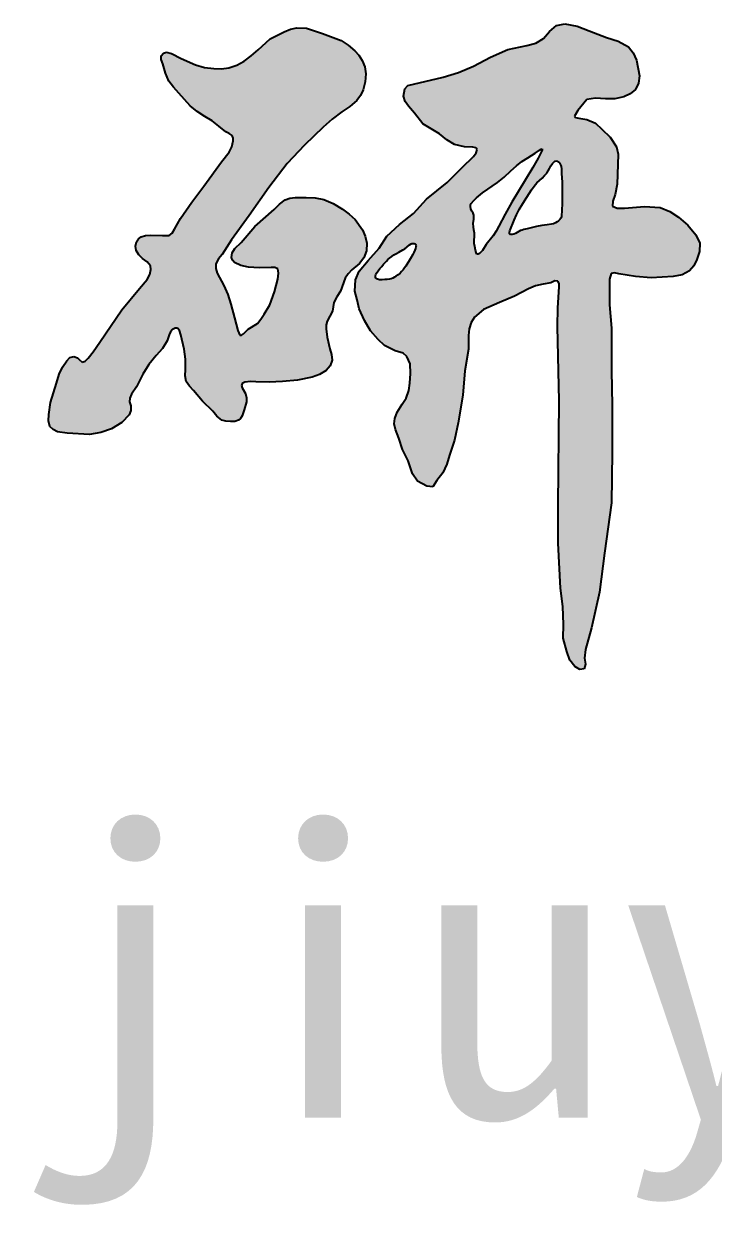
# Model space of a CAD drawing. Extents: x 8254 to 366479, y -216343 to -120021.
# Drawn here: x 168234 to 168735, y -148957 to -148095 of the extents above; entities that cross this region are included whole.
import ezdxf

# ---------------------------------------------------------------- set-up
doc = ezdxf.new("R2010")
doc.units = 0
doc.header["$LTSCALE"] = 500
doc.header["$MEASUREMENT"] = 0
doc.layers.get('0').update_dxf_attribs({"linetype": 'CONTINUOUS'})
doc.styles.add('宋体', font='SimSun.ttf', dxfattribs={"width": 0.8})

msp = doc.modelspace()

# ---------------------------------------------------------------- hatches: boundary and pattern name
h = msp.add_hatch(color=7)
h.paths.add_polyline_path([(168725.047, -148253.877), (168722.207, -148247.69), (168716.495, -148240.839), (168709.696, -148235.025), (168703.348, -148230.697), (168696.364, -148227.788), (168685.006, -148227.13), (168670.356, -148228.446), (168665.206, -148228.43), (168661.797, -148226.966), (168661.876, -148223.243), (168663.608, -148218.413), (168665.1, -148210.919), (168665.419, -148203.938), (168665.912, -148189.3), (168664.615, -148183.831), (168659.994, -148176.952), (168654.005, -148170.996), (168649.448, -148166.733), (168643.207, -148163.928), (168637.2, -148163.148), (168634.964, -148162.588), (168634.086, -148161.509), (168636.693, -148157.417), (168643.207, -148149.605), (168649.385, -148148.479), (168656.61, -148149.047), (168663.496, -148149.001), (168670.013, -148147.559), (168674.639, -148145.381), (168678.39, -148142.164), (168680.672, -148137.614), (168681.321, -148132.264), (168679.135, -148120.958), (168676.74, -148115.598), (168673.364, -148111.286), (168665.956, -148107.083), (168657.355, -148104.403), (168644.697, -148099.753), (168636.158, -148096.225), (168627.198, -148094.544), (168621.056, -148095.847), (168616.071, -148100.136), (168611.562, -148105.148), (168606.009, -148108.533), (168599.553, -148110.423), (168585.873, -148113.146), (168573.099, -148118.727), (168560.929, -148125.423), (168550.064, -148129.833), (168538.777, -148133.236), (168513.089, -148139.374), (168511.084, -148141.83), (168509.986, -148147.04), (168511.166, -148150.898), (168513.553, -148154.444), (168517.945, -148159.38), (168523.982, -148167.058), (168536.056, -148174.462), (168541.409, -148178.762), (168546.99, -148182.136), (168554.258, -148183.767), (168560.293, -148184.099), (168562.561, -148184.607), (168563.622, -148185.726), (168562.86, -148188.139), (168560.791, -148190.948), (168552.516, -148198.783), (168541.627, -148209.663), (168526.818, -148221.85), (168517.236, -148232.296), (168507.215, -148240.229), (168497.955, -148248.721), (168492.251, -148257.49), (168484.353, -148266.479), (168477.77, -148274.152), (168475.138, -148280.51), (168474.699, -148288.622), (168476.454, -148294.98), (168477.77, -148301.558), (168481.719, -148309.888), (168486.042, -148317.338), (168491.7, -148323.593), (168496.158, -148328.048), (168503.961, -148331.817), (168509.705, -148333.531), (168512.535, -148335.93), (168514.764, -148341.328), (168515.161, -148348.321), (168514.593, -148355.352), (168513.977, -148360.764), (168512.008, -148366.176), (168509.177, -148370.604), (168505.36, -148376.508), (168503.637, -148380.936), (168503.363, -148385.009), (168504.13, -148389.054), (168506.591, -148395.327), (168509.222, -148403.613), (168513.422, -148411.812), (168516.646, -148421.281), (168520.26, -148426.552), (168527.001, -148430.164), (168531.397, -148430.554), (168534.229, -148426.162), (168538.528, -148420.402), (168541.425, -148414.302), (168543.449, -148407.562), (168547.039, -148396.802), (168549.731, -148384.247), (168553.096, -148364.071), (168554.442, -148346.361), (168557.134, -148330.668), (168557.295, -148320.766), (168557.728, -148315.949), (168559.085, -148311.412), (168561.616, -148307.438), (168568.123, -148302.019), (168579.694, -148296.96), (168590.54, -148292.264), (168600.679, -148286.921), (168605.931, -148284.771), (168611.499, -148283.563), (168616.887, -148282.592), (168619.802, -148281.092), (168622.098, -148281.445), (168622.959, -148283.149), (168622.982, -148285.505), (168622.064, -148300.672), (168621.732, -148314.159), (168622.906, -148368.126), (168622.183, -148444.185), (168622.183, -148471.463), (168624.019, -148504.243), (168625.716, -148517.394), (168626.289, -148530.62), (168626.02, -148540.564), (168628.53, -148550.239), (168630.681, -148556.509), (168634.357, -148561.167), (168637.942, -148563.228), (168641.081, -148562.69), (168642.095, -148559.42), (168641.528, -148554.987), (168642.141, -148548.818), (168646.422, -148533.02), (168652.35, -148507.021), (168655.973, -148478.719), (168660.937, -148442.142), (168661.61, -148405.782), (168661.61, -148371.443), (168660.937, -148346.531), (168660.937, -148315.558), (168659.465, -148298.641), (168659.482, -148279.926), (168660.799, -148275.716), (168663.223, -148275.299), (168666.328, -148275.979), (168678.44, -148278.084), (168689.763, -148278.873), (168705.825, -148278.084), (168712.2, -148276.731), (168717.674, -148273.874), (168720.706, -148270.216), (168722.94, -148265.717), (168724.907, -148259.778)])
h.paths.add_polyline_path([(168624.194, -148235.649), (168623.518, -148236.697), (168622.624, -148237.616), (168621.573, -148238.399), (168620.428, -148239.036), (168618.923, -148239.634), (168617.377, -148240.045), (168614.213, -148240.542), (168610.332, -148241.025), (168606.492, -148241.671), (168599.712, -148243.365), (168597.31, -148243.905), (168596.136, -148244.241), (168595.004, -148244.682), (168591.425, -148246.752), (168590.19, -148247.285), (168588.789, -148247.505), (168587.801, -148247.387), (168587.093, -148246.94), (168586.97, -148245.958), (168587.282, -148244.87), (168590.404, -148237.028), (168592.144, -148233.186), (168594.062, -148229.438), (168596.731, -148224.891), (168599.523, -148220.405), (168602.913, -148215.03), (168604.776, -148212.461), (168606.868, -148210.055), (168610.639, -148206.55), (168612.454, -148204.789), (168614.025, -148202.904), (168615.044, -148201.259), (168615.969, -148199.522), (168616.957, -148197.734), (168618.168, -148195.941), (168619.617, -148194.362), (168621.052, -148193.927), (168622.383, -148194.755), (168623.172, -148195.561), (168624.063, -148196.865), (168624.493, -148198.171), (168624.757, -148199.861), (168624.76, -148203.28), (168625.136, -148209.491), (168625.191, -148213.156), (168625.136, -148216.83), (168625.136, -148223.981), (168624.948, -148230.756), (168624.825, -148233.296), (168624.608, -148234.513)], flags=16)
h.paths.add_polyline_path([(168588.753, -148223.986), (168583.867, -148232.678), (168579.149, -148241.488), (168577.216, -148245.031), (168575.005, -148248.451), (168570.109, -148254.661), (168567.284, -148258.989), (168565.163, -148261.211), (168564.135, -148261.843), (168563.13, -148261.805), (168562.741, -148260.614), (168562.387, -148258.801), (168561.726, -148256.321), (168561.257, -148254.096), (168561.375, -148251.606), (168561.634, -148249.015), (168561.509, -148246.597), (168561.136, -148244.212), (168560.776, -148241.829), (168560.693, -148239.418), (168561.067, -148236.453), (168561.187, -148234.995), (168561.069, -148233.584), (168560.519, -148232.003), (168559.734, -148230.453), (168559.004, -148228.869), (168558.621, -148227.185), (168558.709, -148225.99), (168559.186, -148224.927), (168561.01, -148222.767), (168563.03, -148220.778), (168567.473, -148217.211), (168578.207, -148209.872), (168583.189, -148205.83), (168588.001, -148201.403), (168591.944, -148197.688), (168595.91, -148194.441), (168600.372, -148191.733), (168605.703, -148188.419), (168608.698, -148186.284), (168609.881, -148185.57), (168610.6, -148185.407), (168610.667, -148186.194), (168610.017, -148187.815), (168607.775, -148191.994), (168603.82, -148198.957), (168598.358, -148208.178)], flags=16)
h.paths.add_polyline_path([(168518.744, -148257.594), (168518.267, -148258.871), (168517.506, -148260.591), (168516.735, -148262.1), (168515.129, -148264.846), (168511.691, -148270.371), (168510.741, -148271.78), (168509.744, -148273.138), (168508.674, -148274.419), (168507.506, -148275.598), (168506.067, -148276.776), (168504.516, -148277.838), (168503.415, -148278.509), (168502.278, -148279.107), (168501.102, -148279.593), (168499.883, -148279.929), (168498.245, -148280.127), (168496.596, -148280.228), (168494.615, -148280.409), (168493.607, -148280.445), (168492.149, -148280.351), (168490.682, -148279.878), (168489.72, -148278.868), (168489.751, -148276.899), (168490.468, -148275.598), (168492.948, -148272.265), (168494.224, -148270.626), (168495.55, -148269.027), (168497.631, -148266.777), (168498.735, -148265.713), (168499.883, -148264.696), (168501.469, -148263.436), (168503.126, -148262.269), (168504.843, -148261.195), (168506.609, -148260.216), (168509.608, -148258.68), (168511.061, -148257.815), (168512.438, -148256.781), (168514.438, -148254.965), (168515.783, -148254.105), (168516.772, -148253.943), (168518.286, -148254.068), (168519.025, -148254.923), (168519.136, -148256.023)], flags=16)
h.paths.add_polyline_path([(168453.84, -148313.08), (168454.556, -148310.302), (168458.544, -148303.199), (168459.377, -148296.863), (168461.542, -148292.671), (168464.279, -148288.634), (168467.808, -148279.229), (168469.849, -148275.969), (168472.514, -148273.155), (168478.004, -148268.648), (168481.142, -148264.534), (168483.131, -148259.299), (168483.495, -148253.757), (168482.319, -148248.827), (168480.162, -148244.157), (168475.063, -148236.711), (168470.629, -148232.642), (168465.651, -148229.07), (168459.073, -148224.954), (168452.122, -148222.016), (168445.91, -148220.976), (168439.377, -148220.644), (168431.351, -148220.572), (168427.55, -148221.119), (168424.083, -148222.408), (168420.02, -148225.502), (168416.239, -148229.265), (168402.122, -148241.61), (168392.155, -148253.384), (168387.557, -148257.748), (168385.725, -148260.802), (168385.259, -148264.18), (168385.968, -148266.229), (168387.328, -148267.932), (168392.001, -148270.075), (168397.595, -148271.3), (168405.335, -148271.607), (168413.917, -148271.377), (168416.705, -148271.385), (168418.744, -148272.296), (168419.307, -148275.542), (168418.813, -148279.861), (168416.467, -148288.992), (168413.009, -148298.493), (168408.81, -148305.281), (168406.583, -148309.06), (168403.995, -148312.191), (168397.326, -148316.262), (168393.936, -148319.501), (168392.464, -148320.574), (168391.275, -148320.582), (168389.794, -148317.126), (168387.417, -148307.894), (168384.63, -148298.15), (168382.444, -148291.095), (168379.656, -148284.428), (168374.879, -148275.479), (168373.86, -148272.065), (168373.884, -148268.718), (168375.701, -148265.248), (168378.403, -148262.028), (168385.22, -148251.41), (168398.052, -148233.78), (168412.287, -148213.344), (168425.687, -148195.884), (168438.098, -148182.688), (168451.781, -148169.65), (168458.319, -148163.85), (168465.305, -148158.52), (168471.102, -148154.698), (168476.235, -148150.259), (168478.761, -148146.575), (168480.655, -148142.437), (168482.313, -148136.774), (168482.801, -148130.954), (168482.033, -148125.879), (168480.149, -148121.113), (168477.702, -148117.451), (168474.72, -148114.173), (168469.961, -148110.068), (168464.682, -148106.751), (168451.355, -148101.645), (168439.731, -148097.739), (168432.516, -148097.439), (168427.897, -148098.572), (168423.415, -148100.343), (168413.329, -148105.552), (168404.49, -148113.365), (168399.58, -148117.738), (168394.291, -148121.632), (168388.988, -148124.557), (168383.298, -148126.502), (168377.903, -148127.186), (168372.419, -148127.068), (168365.688, -148126.18), (168359.16, -148124.463), (168348.735, -148119.82), (168341.709, -148116.196), (168338.113, -148115.157), (168335.779, -148115.995), (168334.212, -148117.779), (168334.22, -148120.561), (168335.371, -148123.573), (168337.389, -148130.282), (168339.623, -148136.32), (168342.983, -148140.674), (168346.968, -148144.817), (168355.085, -148154.087), (168360.238, -148158.22), (168365.908, -148161.813), (168371.148, -148165.051), (168375.958, -148168.765), (168380.984, -148173.014), (168383.555, -148174.185), (168385.622, -148175.718), (168386.302, -148177.502), (168386.395, -148179.581), (168385.458, -148183.864), (168383.434, -148187.685), (168377.891, -148194.645), (168365.135, -148212.413), (168356.378, -148224.134), (168348.227, -148236.004), (168343.932, -148243.667), (168342.197, -148246.424), (168339.944, -148248.265), (168335.037, -148248.265), (168326.14, -148247.958), (168322.807, -148248.206), (168319.698, -148249.184), (168317.726, -148250.736), (168316.324, -148252.863), (168315.618, -148255.917), (168316.017, -148258.994), (168317.805, -148262.196), (168320.619, -148264.817), (168324.079, -148267.295), (168326.447, -148270.335), (168326.754, -148272.787), (168325.938, -148276.649), (168323.998, -148280.165), (168318.472, -148286.581), (168305.588, -148302.214), (168289.594, -148325.706), (168284.726, -148332.761), (168281.074, -148337.14), (168278.917, -148339.325), (168276.692, -148340.059), (168274.501, -148338.113), (168273.284, -148336.896), (168270.643, -148336.049), (168267.928, -148336.653), (168265.738, -148339.086), (168262.63, -148343.856), (168260.139, -148348.816), (168258.191, -148355.384), (168253.809, -148369.493), (168252.592, -148378.25), (168252.315, -148382.748), (168253.323, -148386.764), (168255.699, -148389.145), (168258.922, -148390.656), (168265.981, -148391.629), (168282.048, -148392.602), (168290.316, -148391.27), (168298.115, -148388.467), (168305.661, -148383.845), (168310.807, -148378.353), (168312.226, -148375.182), (168312.234, -148371.925), (168311.246, -148369.048), (168311.332, -148366.252), (168312.56, -148363.503), (168316.269, -148358.044), (168320.713, -148348.778), (168325.072, -148341.76), (168330.565, -148335.265), (168335.106, -148330.271), (168338.486, -148324.647), (168339.841, -148320.29), (168340.803, -148318.258), (168342.35, -148316.539), (168344.215, -148315.513), (168346.02, -148315.381), (168347.546, -148317.197), (168348.338, -148320.207), (168350.85, -148330.825), (168351.744, -148337.93), (168351.816, -148345.496), (168351.667, -148350.02), (168352.395, -148354.183), (168354.644, -148357.597), (168357.611, -148360.747), (168364.109, -148368.389), (168371.531, -148375.7), (168374.62, -148379.342), (168378.094, -148382.15), (168381.139, -148383.003), (168384.549, -148383.225), (168387.672, -148383.157), (168390.358, -148382.365), (168391.79, -148381.027), (168392.833, -148379.166), (168394.339, -148374.732), (168395.989, -148368.884), (168396.093, -148365.997), (168395.26, -148362.971), (168393.035, -148358.895), (168392.419, -148357.103), (168392.832, -148355.695), (168394.913, -148354.655), (168398.961, -148354.177), (168402.888, -148354.482), (168412.464, -148354.79), (168422.134, -148354.309), (168433.06, -148353.198), (168443.806, -148351.016), (168449.111, -148349.169), (168453.863, -148346.166), (168456.744, -148342.751), (168458.197, -148338.715), (168457.825, -148334.647), (168456.637, -148330.573), (168454.73, -148322.083), (168453.788, -148316.036)])

# ---------------------------------------------------------------- linework, layer by layer
at = {"color": 7}
for p, q in [((168413.329, -148105.552), (168423.415, -148100.343)), ((168423.415, -148100.343), (168427.897, -148098.572)), ((168427.897, -148098.572), (168432.516, -148097.439)), ((168432.516, -148097.439), (168439.731, -148097.739)), ((168439.731, -148097.739), (168451.355, -148101.645)), ((168611.562, -148105.148), (168616.071, -148100.136)), ((168616.071, -148100.136), (168621.056, -148095.847)), ((168621.056, -148095.847), (168627.198, -148094.544)), ((168627.198, -148094.544), (168636.158, -148096.225)), ((168636.158, -148096.225), (168644.697, -148099.753)), ((168644.697, -148099.753), (168657.355, -148104.403)), ((168404.49, -148113.365), (168413.329, -148105.552)), ((168451.355, -148101.645), (168464.682, -148106.751)), ((168464.682, -148106.751), (168469.961, -148110.068)), ((168599.553, -148110.423), (168606.009, -148108.533)), ((168606.009, -148108.533), (168611.562, -148105.148)), ((168657.355, -148104.403), (168665.956, -148107.083)), ((168665.956, -148107.083), (168673.364, -148111.286)), ((168334.212, -148117.779), (168335.779, -148115.995)), ((168334.22, -148120.561), (168334.212, -148117.779)), ((168335.779, -148115.995), (168338.113, -148115.157)), ((168338.113, -148115.157), (168341.709, -148116.196)), ((168341.709, -148116.196), (168348.735, -148119.82)), ((168394.291, -148121.632), (168399.58, -148117.738)), ((168399.58, -148117.738), (168404.49, -148113.365)), ((168469.961, -148110.068), (168474.72, -148114.173)), ((168474.72, -148114.173), (168477.702, -148117.451)), ((168477.702, -148117.451), (168480.149, -148121.113)), ((168573.099, -148118.727), (168585.873, -148113.146)), ((168585.873, -148113.146), (168599.553, -148110.423)), ((168673.364, -148111.286), (168676.74, -148115.598)), ((168676.74, -148115.598), (168679.135, -148120.958)), ((168335.371, -148123.573), (168334.22, -148120.561)), ((168337.389, -148130.282), (168335.371, -148123.573)), ((168348.735, -148119.82), (168359.16, -148124.463)), ((168359.16, -148124.463), (168365.688, -148126.18)), ((168365.688, -148126.18), (168372.419, -148127.068)), ((168377.903, -148127.186), (168383.298, -148126.502)), ((168383.298, -148126.502), (168388.988, -148124.557)), ((168388.988, -148124.557), (168394.291, -148121.632)), ((168480.149, -148121.113), (168482.033, -148125.879)), ((168482.033, -148125.879), (168482.801, -148130.954)), ((168550.064, -148129.833), (168560.929, -148125.423)), ((168560.929, -148125.423), (168573.099, -148118.727)), ((168679.135, -148120.958), (168681.321, -148132.264)), ((168339.623, -148136.32), (168337.389, -148130.282)), ((168372.419, -148127.068), (168377.903, -148127.186)), ((168482.801, -148130.954), (168482.313, -148136.774)), ((168513.089, -148139.374), (168538.777, -148133.236)), ((168538.777, -148133.236), (168550.064, -148129.833)), ((168681.321, -148132.264), (168680.672, -148137.614)), ((168342.983, -148140.674), (168339.623, -148136.32)), ((168346.968, -148144.817), (168342.983, -148140.674)), ((168480.655, -148142.437), (168478.761, -148146.575)), ((168482.313, -148136.774), (168480.655, -148142.437)), ((168509.986, -148147.04), (168511.084, -148141.83)), ((168511.084, -148141.83), (168513.089, -148139.374)), ((168678.39, -148142.164), (168674.639, -148145.381)), ((168680.672, -148137.614), (168678.39, -148142.164)), ((168355.085, -148154.087), (168346.968, -148144.817)), ((168476.235, -148150.259), (168471.102, -148154.698)), ((168478.761, -148146.575), (168476.235, -148150.259)), ((168511.166, -148150.898), (168509.986, -148147.04)), ((168513.553, -148154.444), (168511.166, -148150.898)), ((168643.207, -148149.605), (168636.693, -148157.417)), ((168649.385, -148148.479), (168643.207, -148149.605)), ((168656.61, -148149.047), (168649.385, -148148.479)), ((168663.496, -148149.001), (168656.61, -148149.047)), ((168670.013, -148147.559), (168663.496, -148149.001)), ((168674.639, -148145.381), (168670.013, -148147.559)), ((168360.238, -148158.22), (168355.085, -148154.087)), ((168365.908, -148161.813), (168360.238, -148158.22)), ((168465.305, -148158.52), (168458.319, -148163.85)), ((168471.102, -148154.698), (168465.305, -148158.52)), ((168517.945, -148159.38), (168513.553, -148154.444)), ((168523.982, -148167.058), (168517.945, -148159.38)), ((168636.693, -148157.417), (168634.086, -148161.509)), ((168371.148, -148165.051), (168365.908, -148161.813)), ((168375.958, -148168.765), (168371.148, -148165.051)), ((168380.984, -148173.014), (168375.958, -148168.765)), ((168451.781, -148169.65), (168438.098, -148182.688)), ((168458.319, -148163.85), (168451.781, -148169.65)), ((168536.056, -148174.462), (168523.982, -148167.058)), ((168634.086, -148161.509), (168634.964, -148162.588)), ((168634.964, -148162.588), (168637.2, -148163.148)), ((168637.2, -148163.148), (168643.207, -148163.928)), ((168643.207, -148163.928), (168649.448, -148166.733)), ((168649.448, -148166.733), (168654.005, -148170.996)), ((168383.555, -148174.185), (168380.984, -148173.014)), ((168385.622, -148175.718), (168383.555, -148174.185)), ((168386.302, -148177.502), (168385.622, -148175.718)), ((168386.395, -148179.581), (168386.302, -148177.502)), ((168541.409, -148178.762), (168536.056, -148174.462)), ((168654.005, -148170.996), (168659.994, -148176.952)), ((168659.994, -148176.952), (168664.615, -148183.831)), ((168383.434, -148187.685), (168385.458, -148183.864)), ((168385.458, -148183.864), (168386.395, -148179.581)), ((168438.098, -148182.688), (168425.687, -148195.884)), ((168546.99, -148182.136), (168541.409, -148178.762)), ((168554.258, -148183.767), (168546.99, -148182.136)), ((168560.293, -148184.099), (168554.258, -148183.767)), ((168562.561, -148184.607), (168560.293, -148184.099)), ((168563.622, -148185.726), (168562.561, -148184.607)), ((168562.86, -148188.139), (168563.622, -148185.726)), ((168605.703, -148188.419), (168608.698, -148186.284)), ((168608.698, -148186.284), (168609.881, -148185.57)), ((168609.881, -148185.57), (168610.6, -148185.407)), ((168610.667, -148186.194), (168610.017, -148187.815)), ((168610.6, -148185.407), (168610.667, -148186.194)), ((168664.615, -148183.831), (168665.912, -148189.3)), ((168365.135, -148212.413), (168377.891, -148194.645)), ((168377.891, -148194.645), (168383.434, -148187.685)), ((168552.516, -148198.783), (168560.791, -148190.948)), ((168560.791, -148190.948), (168562.86, -148188.139)), ((168591.944, -148197.688), (168595.91, -148194.441)), ((168595.91, -148194.441), (168600.372, -148191.733)), ((168600.372, -148191.733), (168605.703, -148188.419)), ((168607.775, -148191.994), (168603.82, -148198.957)), ((168610.017, -148187.815), (168607.775, -148191.994)), ((168618.168, -148195.941), (168619.315, -148194.692)), ((168619.315, -148194.692), (168619.95, -148194.261)), ((168619.95, -148194.261), (168620.617, -148194.059)), ((168620.617, -148194.059), (168621.511, -148194.212)), ((168621.511, -148194.212), (168622.383, -148194.755)), ((168622.383, -148194.755), (168623.172, -148195.561)), ((168623.172, -148195.561), (168623.818, -148196.505)), ((168665.912, -148189.3), (168665.419, -148203.938)), ((168425.687, -148195.884), (168412.287, -148213.344)), ((168541.627, -148209.663), (168552.516, -148198.783)), ((168583.189, -148205.83), (168588.001, -148201.403)), ((168588.001, -148201.403), (168591.944, -148197.688)), ((168603.82, -148198.957), (168598.358, -148208.178)), ((168612.454, -148204.789), (168614.025, -148202.904)), ((168614.025, -148202.904), (168615.044, -148201.259)), ((168615.044, -148201.259), (168615.969, -148199.522)), ((168615.969, -148199.522), (168616.957, -148197.734)), ((168616.957, -148197.734), (168618.168, -148195.941)), ((168623.818, -148196.505), (168624.218, -148197.334)), ((168624.218, -148197.334), (168624.493, -148198.171)), ((168624.493, -148198.171), (168624.757, -148199.861)), ((168624.757, -148199.861), (168624.76, -148203.28)), ((168624.76, -148203.28), (168625.136, -148209.491)), ((168665.419, -148203.938), (168665.1, -148210.919)), ((168356.378, -148224.134), (168365.135, -148212.413)), ((168526.818, -148221.85), (168541.627, -148209.663)), ((168567.473, -148217.211), (168578.207, -148209.872)), ((168578.207, -148209.872), (168583.189, -148205.83)), ((168598.358, -148208.178), (168588.753, -148223.986)), ((168602.913, -148215.03), (168604.776, -148212.461)), ((168604.776, -148212.461), (168606.868, -148210.055)), ((168606.868, -148210.055), (168610.639, -148206.55)), ((168610.639, -148206.55), (168612.454, -148204.789)), ((168625.136, -148209.491), (168625.191, -148213.156)), ((168665.1, -148210.919), (168663.608, -148218.413)), ((168412.287, -148213.344), (168398.052, -148233.78)), ((168424.083, -148222.408), (168427.55, -148221.119)), ((168427.55, -148221.119), (168431.351, -148220.572)), ((168431.351, -148220.572), (168439.377, -148220.644)), ((168439.377, -148220.644), (168445.91, -148220.976)), ((168445.91, -148220.976), (168452.122, -148222.016)), ((168561.01, -148222.767), (168563.03, -148220.778)), ((168563.03, -148220.778), (168567.473, -148217.211)), ((168596.731, -148224.891), (168599.523, -148220.405)), ((168599.523, -148220.405), (168602.913, -148215.03)), ((168625.191, -148213.156), (168625.136, -148216.83)), ((168625.136, -148216.83), (168625.136, -148223.981)), ((168663.608, -148218.413), (168661.876, -148223.243)), ((168348.227, -148236.004), (168356.378, -148224.134)), ((168402.122, -148241.61), (168416.239, -148229.265)), ((168416.239, -148229.265), (168420.02, -148225.502)), ((168420.02, -148225.502), (168424.083, -148222.408)), ((168452.122, -148222.016), (168459.073, -148224.954)), ((168459.073, -148224.954), (168465.651, -148229.07)), ((168465.651, -148229.07), (168470.629, -148232.642)), ((168517.236, -148232.296), (168526.818, -148221.85)), ((168558.621, -148227.185), (168558.709, -148225.99)), ((168559.004, -148228.869), (168558.621, -148227.185)), ((168558.709, -148225.99), (168559.186, -148224.927)), ((168559.734, -148230.453), (168559.004, -148228.869)), ((168559.186, -148224.927), (168561.01, -148222.767)), ((168588.753, -148223.986), (168583.867, -148232.678)), ((168592.144, -148233.186), (168594.062, -148229.438)), ((168594.062, -148229.438), (168596.731, -148224.891)), ((168625.136, -148223.981), (168624.948, -148230.756)), ((168661.876, -148223.243), (168661.797, -148226.966)), ((168661.797, -148226.966), (168665.206, -148228.43)), ((168665.206, -148228.43), (168670.356, -148228.446)), ((168670.356, -148228.446), (168685.006, -148227.13)), ((168685.006, -148227.13), (168696.364, -148227.788)), ((168696.364, -148227.788), (168703.348, -148230.697)), ((168343.932, -148243.667), (168348.227, -148236.004)), ((168398.052, -148233.78), (168385.22, -148251.41)), ((168470.629, -148232.642), (168475.063, -148236.711)), ((168475.063, -148236.711), (168480.162, -148244.157)), ((168507.215, -148240.229), (168517.236, -148232.296)), ((168560.519, -148232.003), (168559.734, -148230.453)), ((168561.069, -148233.584), (168560.519, -148232.003)), ((168560.693, -148239.418), (168561.067, -148236.453)), ((168561.067, -148236.453), (168561.187, -148234.995)), ((168561.187, -148234.995), (168561.069, -148233.584)), ((168583.867, -148232.678), (168579.149, -148241.488)), ((168587.282, -148244.87), (168590.404, -148237.028)), ((168590.404, -148237.028), (168592.144, -148233.186)), ((168621.573, -148238.399), (168620.428, -148239.036)), ((168622.624, -148237.616), (168621.573, -148238.399)), ((168623.518, -148236.697), (168622.624, -148237.616)), ((168624.194, -148235.649), (168623.518, -148236.697)), ((168624.608, -148234.513), (168624.194, -148235.649)), ((168624.825, -148233.296), (168624.608, -148234.513)), ((168624.948, -148230.756), (168624.825, -148233.296)), ((168703.348, -148230.697), (168709.696, -148235.025)), ((168709.696, -148235.025), (168716.495, -148240.839)), ((168339.944, -148248.265), (168342.197, -148246.424)), ((168342.197, -148246.424), (168343.932, -148243.667)), ((168392.155, -148253.384), (168402.122, -148241.61)), ((168480.162, -148244.157), (168482.319, -148248.827)), ((168497.955, -148248.721), (168507.215, -148240.229)), ((168560.776, -148241.829), (168560.693, -148239.418)), ((168561.136, -148244.212), (168560.776, -148241.829)), ((168561.509, -148246.597), (168561.136, -148244.212)), ((168561.634, -148249.015), (168561.509, -148246.597)), ((168577.216, -148245.031), (168575.005, -148248.451)), ((168579.149, -148241.488), (168577.216, -148245.031)), ((168586.97, -148245.958), (168587.282, -148244.87)), ((168587.093, -148246.94), (168586.97, -148245.958)), ((168587.801, -148247.387), (168587.093, -148246.94)), ((168590.19, -148247.285), (168588.789, -148247.505)), ((168591.425, -148246.752), (168590.19, -148247.285)), ((168595.004, -148244.682), (168591.425, -148246.752)), ((168596.136, -148244.241), (168595.004, -148244.682)), ((168597.31, -148243.905), (168596.136, -148244.241)), ((168599.712, -148243.365), (168597.31, -148243.905)), ((168606.492, -148241.671), (168599.712, -148243.365)), ((168610.332, -148241.025), (168606.492, -148241.671)), ((168614.213, -148240.542), (168610.332, -148241.025)), ((168617.377, -148240.045), (168614.213, -148240.542)), ((168618.923, -148239.634), (168617.377, -148240.045)), ((168620.428, -148239.036), (168618.923, -148239.634)), ((168716.495, -148240.839), (168722.207, -148247.69)), ((168315.618, -148255.917), (168316.324, -148252.863)), ((168316.017, -148258.994), (168315.618, -148255.917)), ((168316.324, -148252.863), (168317.726, -148250.736)), ((168317.726, -148250.736), (168319.698, -148249.184)), ((168319.698, -148249.184), (168322.807, -148248.206)), ((168322.807, -148248.206), (168326.14, -148247.958)), ((168326.14, -148247.958), (168335.037, -148248.265)), ((168335.037, -148248.265), (168339.944, -148248.265)), ((168385.22, -148251.41), (168378.403, -148262.028)), ((168387.557, -148257.748), (168392.155, -148253.384)), ((168482.319, -148248.827), (168483.495, -148253.757)), ((168483.495, -148253.757), (168483.131, -148259.299)), ((168492.251, -148257.49), (168497.955, -148248.721)), ((168512.438, -148256.781), (168514.438, -148254.965)), ((168514.438, -148254.965), (168515.526, -148254.269)), ((168515.526, -148254.269), (168516.125, -148254.049)), ((168516.125, -148254.049), (168516.772, -148253.943)), ((168516.772, -148253.943), (168517.748, -148254.024)), ((168517.748, -148254.024), (168518.565, -148254.391)), ((168518.565, -148254.391), (168518.88, -148254.755)), ((168518.88, -148254.755), (168519.054, -148255.211)), ((168519.054, -148255.211), (168519.108, -148255.741)), ((168519.108, -148255.741), (168519.06, -148256.327)), ((168561.257, -148254.096), (168561.375, -148251.606)), ((168561.726, -148256.321), (168561.257, -148254.096)), ((168561.375, -148251.606), (168561.634, -148249.015)), ((168570.109, -148254.661), (168567.284, -148258.989)), ((168575.005, -148248.451), (168570.109, -148254.661)), ((168588.789, -148247.505), (168587.801, -148247.387)), ((168722.207, -148247.69), (168725.047, -148253.877)), ((168725.047, -148253.877), (168724.907, -148259.778)), ((168317.805, -148262.196), (168316.017, -148258.994)), ((168320.619, -148264.817), (168317.805, -148262.196)), ((168378.403, -148262.028), (168375.701, -148265.248)), ((168385.259, -148264.18), (168385.725, -148260.802)), ((168385.968, -148266.229), (168385.259, -148264.18)), ((168385.725, -148260.802), (168387.557, -148257.748)), ((168481.142, -148264.534), (168478.004, -148268.648)), ((168483.131, -148259.299), (168481.142, -148264.534)), ((168484.353, -148266.479), (168492.251, -148257.49)), ((168499.883, -148264.696), (168501.469, -148263.436)), ((168501.469, -148263.436), (168503.126, -148262.269)), ((168503.126, -148262.269), (168504.843, -148261.195)), ((168504.843, -148261.195), (168506.609, -148260.216)), ((168506.609, -148260.216), (168509.608, -148258.68)), ((168509.608, -148258.68), (168511.061, -148257.815)), ((168511.061, -148257.815), (168512.438, -148256.781)), ((168516.735, -148262.1), (168515.129, -148264.846)), ((168517.506, -148260.591), (168516.735, -148262.1)), ((168518.267, -148258.871), (168517.506, -148260.591)), ((168518.744, -148257.594), (168518.267, -148258.871)), ((168519.06, -148256.327), (168518.744, -148257.594)), ((168562.387, -148258.801), (168561.726, -148256.321)), ((168562.741, -148260.614), (168562.387, -148258.801)), ((168562.981, -148261.348), (168562.741, -148260.614)), ((168563.329, -148261.813), (168562.981, -148261.348)), ((168564.135, -148261.843), (168563.329, -148261.813)), ((168565.163, -148261.211), (168564.135, -148261.843)), ((168567.284, -148258.989), (168565.163, -148261.211)), ((168724.907, -148259.778), (168722.94, -148265.717)), ((168324.079, -148267.295), (168320.619, -148264.817)), ((168326.447, -148270.335), (168324.079, -148267.295)), ((168325.938, -148276.649), (168326.754, -148272.787)), ((168326.754, -148272.787), (168326.447, -148270.335)), ((168373.884, -148268.718), (168373.86, -148272.065)), ((168373.86, -148272.065), (168374.879, -148275.479)), ((168375.701, -148265.248), (168373.884, -148268.718)), ((168387.328, -148267.932), (168385.968, -148266.229)), ((168392.001, -148270.075), (168387.328, -148267.932)), ((168397.595, -148271.3), (168392.001, -148270.075)), ((168405.335, -148271.607), (168397.595, -148271.3)), ((168413.917, -148271.377), (168405.335, -148271.607)), ((168416.705, -148271.385), (168413.917, -148271.377)), ((168418.744, -148272.296), (168416.705, -148271.385)), ((168419.307, -148275.542), (168418.744, -148272.296)), ((168472.514, -148273.155), (168469.849, -148275.969)), ((168478.004, -148268.648), (168472.514, -148273.155)), ((168477.77, -148274.152), (168484.353, -148266.479)), ((168490.468, -148275.598), (168492.948, -148272.265)), ((168492.948, -148272.265), (168494.224, -148270.626)), ((168494.224, -148270.626), (168495.55, -148269.027)), ((168495.55, -148269.027), (168497.631, -148266.777)), ((168497.631, -148266.777), (168498.735, -148265.713)), ((168498.735, -148265.713), (168499.883, -148264.696)), ((168509.744, -148273.138), (168508.674, -148274.419)), ((168510.741, -148271.78), (168509.744, -148273.138)), ((168511.691, -148270.371), (168510.741, -148271.78)), ((168515.129, -148264.846), (168511.691, -148270.371)), ((168720.706, -148270.216), (168717.674, -148273.874)), ((168722.94, -148265.717), (168720.706, -148270.216)), ((168318.472, -148286.581), (168323.998, -148280.165)), ((168323.998, -148280.165), (168325.938, -148276.649)), ((168374.879, -148275.479), (168379.656, -148284.428)), ((168416.467, -148288.992), (168418.813, -148279.861)), ((168418.813, -148279.861), (168419.307, -148275.542)), ((168467.808, -148279.229), (168464.279, -148288.634)), ((168469.849, -148275.969), (168467.808, -148279.229)), ((168474.699, -148288.622), (168475.138, -148280.51)), ((168475.138, -148280.51), (168477.77, -148274.152)), ((168489.728, -148278.354), (168489.743, -148277.394)), ((168490.019, -148279.183), (168489.728, -148278.354)), ((168489.743, -148277.394), (168490.009, -148276.432)), ((168490.009, -148276.432), (168490.468, -148275.598)), ((168490.48, -148279.666), (168490.019, -148279.183)), ((168491.098, -148280.012), (168490.48, -148279.666)), ((168491.812, -148280.242), (168491.098, -148280.012)), ((168492.561, -148280.377), (168491.812, -148280.242)), ((168493.607, -148280.445), (168492.561, -148280.377)), ((168494.615, -148280.409), (168493.607, -148280.445)), ((168496.596, -148280.228), (168494.615, -148280.409)), ((168498.245, -148280.127), (168496.596, -148280.228)), ((168499.883, -148279.929), (168498.245, -148280.127)), ((168501.102, -148279.593), (168499.883, -148279.929)), ((168502.278, -148279.107), (168501.102, -148279.593)), ((168503.415, -148278.509), (168502.278, -148279.107)), ((168504.516, -148277.838), (168503.415, -148278.509)), ((168506.067, -148276.776), (168504.516, -148277.838)), ((168507.506, -148275.598), (168506.067, -148276.776)), ((168508.674, -148274.419), (168507.506, -148275.598)), ((168619.802, -148281.092), (168616.887, -148282.592)), ((168622.098, -148281.445), (168619.802, -148281.092)), ((168622.959, -148283.149), (168622.098, -148281.445)), ((168659.482, -148279.926), (168659.465, -148298.641)), ((168660.799, -148275.716), (168659.482, -148279.926)), ((168663.223, -148275.299), (168660.799, -148275.716)), ((168666.328, -148275.979), (168663.223, -148275.299)), ((168678.44, -148278.084), (168666.328, -148275.979)), ((168689.763, -148278.873), (168678.44, -148278.084)), ((168705.825, -148278.084), (168689.763, -148278.873)), ((168712.2, -148276.731), (168705.825, -148278.084)), ((168717.674, -148273.874), (168712.2, -148276.731)), ((168305.588, -148302.214), (168318.472, -148286.581)), ((168379.656, -148284.428), (168382.444, -148291.095)), ((168413.009, -148298.493), (168416.467, -148288.992)), ((168464.279, -148288.634), (168461.542, -148292.671)), ((168476.454, -148294.98), (168474.699, -148288.622)), ((168600.679, -148286.921), (168590.54, -148292.264)), ((168605.931, -148284.771), (168600.679, -148286.921)), ((168611.499, -148283.563), (168605.931, -148284.771)), ((168616.887, -148282.592), (168611.499, -148283.563)), ((168622.064, -148300.672), (168622.982, -148285.505)), ((168622.982, -148285.505), (168622.959, -148283.149)), ((168382.444, -148291.095), (168384.63, -148298.15)), ((168384.63, -148298.15), (168387.417, -148307.894)), ((168408.81, -148305.281), (168413.009, -148298.493)), ((168459.377, -148296.863), (168458.544, -148303.199)), ((168461.542, -148292.671), (168459.377, -148296.863)), ((168477.77, -148301.558), (168476.454, -148294.98)), ((168579.694, -148296.96), (168568.123, -148302.019)), ((168590.54, -148292.264), (168579.694, -148296.96)), ((168659.465, -148298.641), (168660.937, -148315.558)), ((168289.594, -148325.706), (168305.588, -148302.214)), ((168406.583, -148309.06), (168408.81, -148305.281)), ((168458.544, -148303.199), (168454.556, -148310.302)), ((168481.719, -148309.888), (168477.77, -148301.558)), ((168561.616, -148307.438), (168559.085, -148311.412)), ((168568.123, -148302.019), (168561.616, -148307.438)), ((168621.732, -148314.159), (168622.064, -148300.672)), ((168344.215, -148315.513), (168342.35, -148316.539)), ((168346.02, -148315.381), (168344.215, -148315.513)), ((168347.546, -148317.197), (168346.02, -148315.381)), ((168387.417, -148307.894), (168389.794, -148317.126)), ((168393.936, -148319.501), (168397.326, -148316.262)), ((168397.326, -148316.262), (168403.995, -148312.191)), ((168403.995, -148312.191), (168406.583, -148309.06)), ((168453.84, -148313.08), (168453.788, -148316.036)), ((168453.788, -148316.036), (168454.73, -148322.083)), ((168454.556, -148310.302), (168453.84, -148313.08)), ((168486.042, -148317.338), (168481.719, -148309.888)), ((168557.728, -148315.949), (168557.295, -148320.766)), ((168559.085, -148311.412), (168557.728, -148315.949)), ((168622.906, -148368.126), (168621.732, -148314.159)), ((168660.937, -148315.558), (168660.937, -148346.531)), ((168338.486, -148324.647), (168335.106, -148330.271)), ((168339.841, -148320.29), (168338.486, -148324.647)), ((168340.803, -148318.258), (168339.841, -148320.29)), ((168342.35, -148316.539), (168340.803, -148318.258)), ((168348.338, -148320.207), (168347.546, -148317.197)), ((168350.85, -148330.825), (168348.338, -148320.207)), ((168389.794, -148317.126), (168391.275, -148320.582)), ((168391.275, -148320.582), (168392.464, -148320.574)), ((168392.464, -148320.574), (168393.936, -148319.501)), ((168454.73, -148322.083), (168456.637, -148330.573)), ((168491.7, -148323.593), (168486.042, -148317.338)), ((168496.158, -148328.048), (168491.7, -148323.593)), ((168557.295, -148320.766), (168557.134, -148330.668)), ((168281.074, -148337.14), (168284.726, -148332.761)), ((168284.726, -148332.761), (168289.594, -148325.706)), ((168335.106, -148330.271), (168330.565, -148335.265)), ((168351.744, -148337.93), (168350.85, -148330.825)), ((168456.637, -148330.573), (168457.825, -148334.647)), ((168503.961, -148331.817), (168496.158, -148328.048)), ((168509.705, -148333.531), (168503.961, -148331.817)), ((168512.535, -148335.93), (168509.705, -148333.531)), ((168557.134, -148330.668), (168554.442, -148346.361)), ((168262.63, -148343.856), (168265.738, -148339.086)), ((168265.738, -148339.086), (168267.928, -148336.653)), ((168267.928, -148336.653), (168270.643, -148336.049)), ((168270.643, -148336.049), (168273.284, -148336.896)), ((168273.284, -148336.896), (168274.501, -148338.113)), ((168274.501, -148338.113), (168276.692, -148340.059)), ((168276.692, -148340.059), (168278.917, -148339.325)), ((168278.917, -148339.325), (168281.074, -148337.14)), ((168325.072, -148341.76), (168320.713, -148348.778)), ((168330.565, -148335.265), (168325.072, -148341.76)), ((168351.816, -148345.496), (168351.744, -148337.93)), ((168458.197, -148338.715), (168456.744, -148342.751)), ((168457.825, -148334.647), (168458.197, -148338.715)), ((168514.764, -148341.328), (168512.535, -148335.93)), ((168515.161, -148348.321), (168514.764, -148341.328)), ((168258.191, -148355.384), (168260.139, -148348.816)), ((168260.139, -148348.816), (168262.63, -148343.856)), ((168320.713, -148348.778), (168316.269, -148358.044)), ((168351.667, -148350.02), (168351.816, -148345.496)), ((168352.395, -148354.183), (168351.667, -148350.02)), ((168449.111, -148349.169), (168443.806, -148351.016)), ((168453.863, -148346.166), (168449.111, -148349.169)), ((168456.744, -148342.751), (168453.863, -148346.166)), ((168514.593, -148355.352), (168515.161, -148348.321)), ((168554.442, -148346.361), (168553.096, -148364.071)), ((168660.937, -148346.531), (168661.61, -148371.443)), ((168253.809, -148369.493), (168258.191, -148355.384)), ((168316.269, -148358.044), (168312.56, -148363.503)), ((168354.644, -148357.597), (168352.395, -148354.183)), ((168357.611, -148360.747), (168354.644, -148357.597)), ((168392.832, -148355.695), (168392.419, -148357.103)), ((168392.419, -148357.103), (168393.035, -148358.895)), ((168394.913, -148354.655), (168392.832, -148355.695)), ((168393.035, -148358.895), (168395.26, -148362.971)), ((168398.961, -148354.177), (168394.913, -148354.655)), ((168402.888, -148354.482), (168398.961, -148354.177)), ((168412.464, -148354.79), (168402.888, -148354.482)), ((168422.134, -148354.309), (168412.464, -148354.79)), ((168433.06, -148353.198), (168422.134, -148354.309)), ((168443.806, -148351.016), (168433.06, -148353.198)), ((168513.977, -148360.764), (168514.593, -148355.352)), ((168311.332, -148366.252), (168311.246, -148369.048)), ((168312.56, -148363.503), (168311.332, -148366.252)), ((168364.109, -148368.389), (168357.611, -148360.747)), ((168395.26, -148362.971), (168396.093, -148365.997)), ((168396.093, -148365.997), (168395.989, -148368.884)), ((168509.177, -148370.604), (168512.008, -148366.176)), ((168512.008, -148366.176), (168513.977, -148360.764)), ((168553.096, -148364.071), (168549.731, -148384.247)), ((168252.592, -148378.25), (168253.809, -148369.493)), ((168312.226, -148375.182), (168310.807, -148378.353)), ((168311.246, -148369.048), (168312.234, -148371.925)), ((168312.234, -148371.925), (168312.226, -148375.182)), ((168371.531, -148375.7), (168364.109, -148368.389)), ((168374.62, -148379.342), (168371.531, -148375.7)), ((168394.339, -148374.732), (168392.833, -148379.166)), ((168395.989, -148368.884), (168394.339, -148374.732)), ((168503.637, -148380.936), (168505.36, -148376.508)), ((168505.36, -148376.508), (168509.177, -148370.604)), ((168622.183, -148444.185), (168622.906, -148368.126)), ((168661.61, -148371.443), (168661.61, -148405.782)), ((168252.315, -148382.748), (168252.592, -148378.25)), ((168253.323, -148386.764), (168252.315, -148382.748)), ((168305.661, -148383.845), (168298.115, -148388.467)), ((168310.807, -148378.353), (168305.661, -148383.845)), ((168378.094, -148382.15), (168374.62, -148379.342)), ((168381.139, -148383.003), (168378.094, -148382.15)), ((168384.549, -148383.225), (168381.139, -148383.003)), ((168387.672, -148383.157), (168384.549, -148383.225)), ((168390.358, -148382.365), (168387.672, -148383.157)), ((168391.79, -148381.027), (168390.358, -148382.365)), ((168392.833, -148379.166), (168391.79, -148381.027)), ((168503.363, -148385.009), (168503.637, -148380.936)), ((168504.13, -148389.054), (168503.363, -148385.009)), ((168549.731, -148384.247), (168547.039, -148396.802)), ((168255.699, -148389.145), (168253.323, -148386.764)), ((168258.922, -148390.656), (168255.699, -148389.145)), ((168265.981, -148391.629), (168258.922, -148390.656)), ((168282.048, -148392.602), (168265.981, -148391.629)), ((168290.316, -148391.27), (168282.048, -148392.602)), ((168298.115, -148388.467), (168290.316, -148391.27)), ((168506.591, -148395.327), (168504.13, -148389.054)), ((168509.222, -148403.613), (168506.591, -148395.327)), ((168547.039, -148396.802), (168543.449, -148407.562)), ((168513.422, -148411.812), (168509.222, -148403.613)), ((168543.449, -148407.562), (168541.425, -148414.302)), ((168661.61, -148405.782), (168660.937, -148442.142)), ((168516.646, -148421.281), (168513.422, -148411.812)), ((168541.425, -148414.302), (168538.528, -148420.402)), ((168520.26, -148426.552), (168516.646, -148421.281)), ((168527.001, -148430.164), (168520.26, -148426.552)), ((168534.229, -148426.162), (168531.397, -148430.554)), ((168538.528, -148420.402), (168534.229, -148426.162)), ((168531.397, -148430.554), (168527.001, -148430.164)), ((168622.183, -148471.463), (168622.183, -148444.185)), ((168660.937, -148442.142), (168655.973, -148478.719)), ((168624.019, -148504.243), (168622.183, -148471.463)), ((168655.973, -148478.719), (168652.35, -148507.021)), ((168625.716, -148517.394), (168624.019, -148504.243)), ((168652.35, -148507.021), (168646.422, -148533.02)), ((168626.289, -148530.62), (168625.716, -148517.394)), ((168626.02, -148540.564), (168626.289, -148530.62)), ((168628.53, -148550.239), (168626.02, -148540.564)), ((168646.422, -148533.02), (168642.141, -148548.818)), ((168642.141, -148548.818), (168641.528, -148554.987)), ((168630.681, -148556.509), (168628.53, -148550.239)), ((168634.357, -148561.167), (168630.681, -148556.509)), ((168641.528, -148554.987), (168642.095, -148559.42)), ((168637.942, -148563.228), (168634.357, -148561.167)), ((168641.081, -148562.69), (168637.942, -148563.228)), ((168642.095, -148559.42), (168641.081, -148562.69))]:
    msp.add_line(p, q, dxfattribs=at)

# ---------------------------------------------------------------- texts
at = {"color": 7, "style": '宋体'}
msp.add_text('jingxianguihuajianzhushejiyanjiuyuan', height=208.21259, dxfattribs=at).set_placement((164131.609, -148888.595))

doc.saveas('drawing.dxf')
